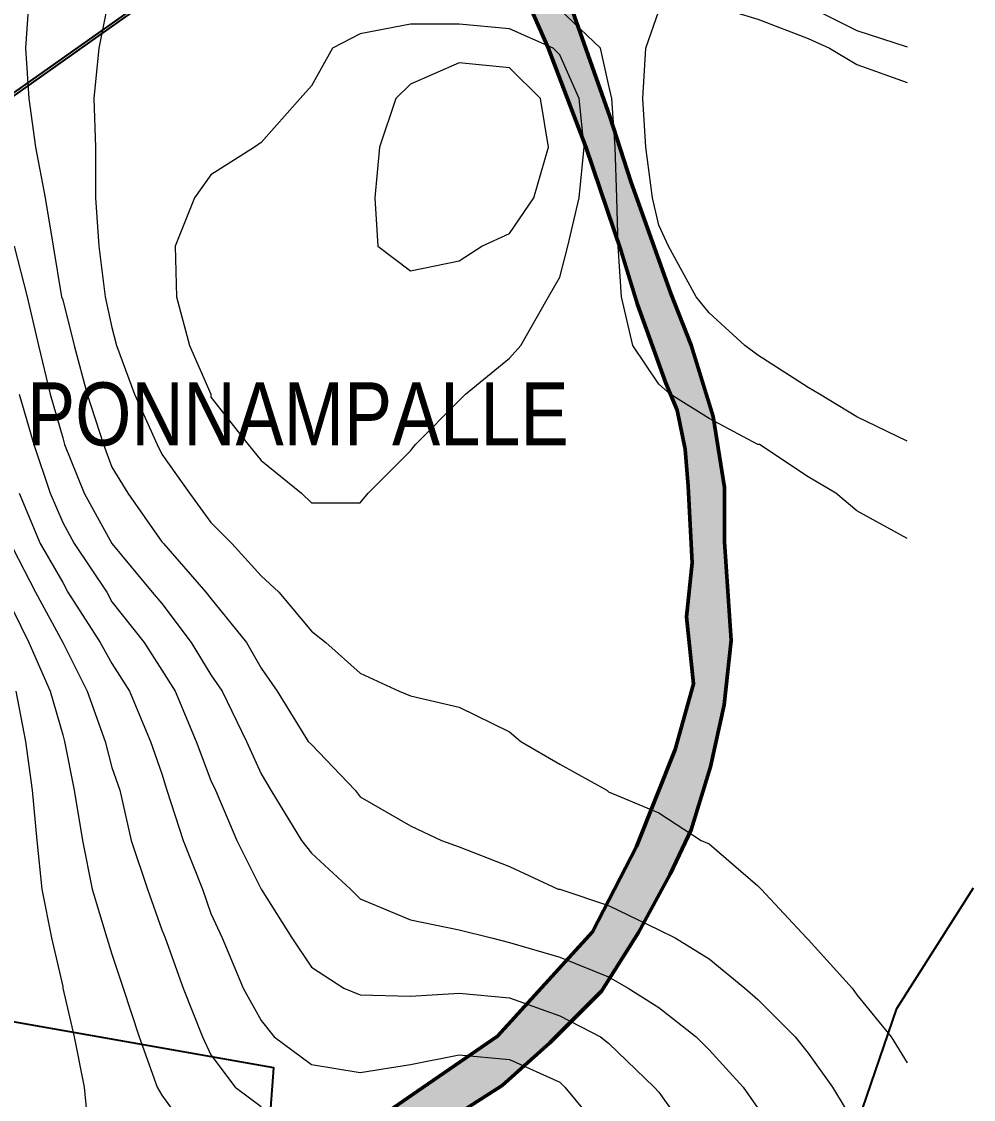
# Model space of a CAD drawing. Header units: metres. Extents: x 199095 to 216734, y 1644234 to 1657008.
# Drawn here: x 208936 to 210069, y 1648661 to 1649943 of the extents above; entities that cross this region are included whole.
import ezdxf

# ---------------------------------------------------------------- set-up
doc = ezdxf.new("R2010")
doc.units = ezdxf.units.M
doc.layers.add('BT Road', color=7, linetype='Continuous')
doc.layers.add('C-ANNO-MATC-PATT', color=7, linetype='Continuous')
doc.layers.add('CONTOURS', color=8, linetype='Continuous', lineweight=9)
doc.layers.add('STREAM', color=141, linetype='Continuous', lineweight=0)
doc.styles.get("Standard").update_dxf_attribs({"font": 'ARIALN.TTF'})

msp = doc.modelspace()

# ---------------------------------------------------------------- hatches: boundary and pattern name
at = {"layer": 'STREAM', "lineweight": 50}
h = msp.add_hatch(color=256, dxfattribs=at)
h.dxf.hatch_style = 1
h.paths.add_polyline_path([(207457.8, 1655700), (207377.2, 1655700), (207394, 1655690.6), (207518, 1655622.8), (207597.5, 1655575.6), (207663.8, 1655525.7), (207702.8, 1655478.9), (207772.3, 1655389.3), (207814.3, 1655321.3), (207882, 1655210.8), (207970, 1655081.1), (208027.2, 1654981.5), (208047.5, 1654924.7), (208063.4, 1654848.6), (208063.4, 1654776.6), (208052.9, 1654698.6), (208039.7, 1654571.5), (208007.6, 1654358.2), (207995, 1654188.7), (207977.6, 1653970.3), (207958.6, 1653840.3), (207978.8, 1653721.9), (208033.9, 1653576.3), (208085.4, 1653445.1), (208138.7, 1653313.2), (208155.5, 1653261.2), (208167.5, 1653198.4), (208157.7, 1653137.5), (208087.3, 1652960), (208026.9, 1652821), (207940.1, 1652626.1), (207880.7, 1652507), (207826.9, 1652362.8), (207790.7, 1652279.4), (207778.2, 1652221.8), (207786.9, 1652203.8), (207779.9, 1652191.5), (207789.2, 1652143.3), (207817, 1652083.4), (207885.8, 1652019.6), (207961.3, 1651960.6), (208043.1, 1651905.7), (208093.5, 1651866.3), (208191, 1651806.8), (208271.5, 1651781.6), (208354.4, 1651774.8), (208406.7, 1651766.6), (208450.3, 1651769.6), (208511.2, 1651762), (208622.6, 1651742.7), (208709.1, 1651727.7), (208767.5, 1651703.1), (208880.8, 1651655.2), (208960.3, 1651629.4), (209047.6, 1651601.1), (209112.4, 1651576.1), (209196.4, 1651553.4), (209277.2, 1651524), (209329.6, 1651495.9), (209368.5, 1651435.4), (209379.7, 1651386.7), (209392.1, 1651322.8), (209405.9, 1651224.7), (209422.6, 1651106.9), (209430.6, 1651029.3), (209442.9, 1650879.6), (209459.9, 1650695.6), (209475.4, 1650525.5), (209489.2, 1650357.3), (209500, 1650227.4), (209506.6, 1650152.4), (209512.4, 1650092.7), (209525.5, 1650022.4), (209540.6, 1649962.5), (209562.9, 1649912.1), (209608, 1649793.3), (209649.4, 1649671.4), (209669.2, 1649606.8), (209702.9, 1649513), (209716.3, 1649480.9), (209725.7, 1649434.8), (209729.2, 1649390.7), (209734.2, 1649299.3), (209727.2, 1649235.2), (209735.7, 1649155.4), (209713.7, 1649077.3), (209668, 1648961.9), (209615.4, 1648860.4), (209502.7, 1648736.2), (209407.4, 1648670.8), (209296, 1648593.7), (209158.2, 1648489.6), (209028.2, 1648372.3), (208877.2, 1648243.5), (208771.1, 1648154.8), (208608.6, 1648032.8), (208438.7, 1647919), (208244.8, 1647801), (208186.7, 1647740.2), (208141.8, 1647686.8), (208116.6, 1647645), (208086, 1647566.4), (208078.3, 1647520.3), (208058.5, 1647448.8), (207992.3, 1647364.3), (207957.1, 1647312.5), (207945.9, 1647263.2), (207943.2, 1647219.6), (207952.9, 1647177.8), (207986.9, 1647111.2), (208015.6, 1647074.1), (208062.2, 1647004.8), (208124.6, 1646924.3), (208179.6, 1646845.6), (208193.5, 1646828), (208241.3, 1646828), (208234.7, 1646835.2), (208207.8, 1646869.9), (208175.1, 1646917), (208130.5, 1646988.8), (208070.1, 1647094.8), (208020.5, 1647172.6), (207986.7, 1647238.2), (207990.4, 1647275.8), (208044.2, 1647356.8), (208109.2, 1647444.1), (208115.8, 1647476.1), (208126.7, 1647553.7), (208149.1, 1647629.3), (208184.1, 1647684.7), (208238, 1647731.5), (208344.1, 1647796.4), (208461.4, 1647879.7), (208531.1, 1647931.4), (208634.3, 1648008.1), (208736.7, 1648077.3), (208844.9, 1648162.4), (208945.7, 1648250.8), (209013.7, 1648310.4), (209101.9, 1648385), (209199.3, 1648469.4), (209286.1, 1648536), (209361.4, 1648581.1), (209443, 1648635.8), (209508.1, 1648677.4), (209564.9, 1648728.2), (209626.1, 1648789.8), (209670.3, 1648859.6), (209707.9, 1648928.8), (209732.9, 1648981.7), (209756, 1649056.7), (209772.2, 1649130.5), (209780.3, 1649207.2), (209772.5, 1649324.6), (209772.5, 1649389.2), (209759.1, 1649473.6), (209732.8, 1649558.3), (209708.5, 1649619.7), (209682.9, 1649691.9), (209661.1, 1649753.3), (209636.1, 1649830.6), (209586.9, 1649970.1), (209559.2, 1650048.7), (209549, 1650123.7), (209555.7, 1650172.8), (209544.1, 1650243.9), (209532.5, 1650388.3), (209519.3, 1650481.1), (209512.4, 1650594.6), (209496.9, 1650717.3), (209489.7, 1650775.1), (209485, 1650870.2), (209472, 1651004.4), (209468, 1651046.1), (209460, 1651135.5), (209453.1, 1651214), (209436.5, 1651278.5), (209425.6, 1651375.2), (209403.8, 1651456.7), (209371.8, 1651500.9), (209312.8, 1651555.8), (209229.1, 1651589.2), (209111.9, 1651631.3), (209017.9, 1651658.7), (208876.7, 1651703), (208805.4, 1651732.1), (208725.6, 1651758.2), (208595.2, 1651785.9), (208465.2, 1651798.2), (208357.3, 1651806.7), (208275.8, 1651818.9), (208197, 1651836.9), (208135.6, 1651885), (208040, 1651951.5), (207909, 1652043.9), (207853.1, 1652091.6), (207831.1, 1652121.3), (207816, 1652161.8), (207830.5, 1652282.1), (207867.8, 1652360.8), (207919.6, 1652486.1), (208002.7, 1652652.9), (208069.6, 1652812.8), (208118.9, 1652930.5), (208188.6, 1653093.7), (208208, 1653153.8), (208207.4, 1653218.8), (208169.1, 1653353.1), (208119.3, 1653496.5), (208058.3, 1653641.4), (208030.4, 1653715.8), (208016.1, 1653766.9), (208008.3, 1653851), (208016.8, 1653936.7), (208024.2, 1654010.6), (208035.5, 1654131), (208045.5, 1654264.4), (208056.6, 1654331.4), (208067.3, 1654437.1), (208079.7, 1654559.3), (208095.2, 1654672.5), (208101.6, 1654749.4), (208105.6, 1654809.1), (208098.9, 1654906.7), (208062.3, 1655007.8), (207969.6, 1655162.9), (207878, 1655299.7), (207795.6, 1655420), (207720.1, 1655518.8), (207691.7, 1655554.2), (207619.4, 1655610.8), (207524.1, 1655665.3)])

# ---------------------------------------------------------------- linework, layer by layer
at = {"layer": 'BT Road', "flags": 128}
for points in [[(209490.3, 1650193.6), (209443.2, 1650168), (209379.4, 1650133.4), (209330.2, 1650104.5), (209276.1, 1650077.8), (209199.5, 1650042.3), (209120.5, 1649995.4), (209057.7, 1649951.2), (208913.2, 1649849)], [(209491.1, 1650190.6), (209444.6, 1650165.3), (209380.9, 1650130.7), (209331.7, 1650101.8), (209277.4, 1650075), (209200.9, 1650039.6), (209122.1, 1649992.8), (209059.4, 1649948.7), (208915.1, 1649846.6)]]:
    msp.add_lwpolyline(points, dxfattribs=at)
at = {"layer": 'C-ANNO-MATC-PATT', "flags": 128}
for points in [[(209223.8, 1646828), (209163.7, 1647268.9), (209335.8, 1647505.1), (209721.6, 1648021.6), (209977.6, 1648769), (210068.7, 1648912.6)], [(209223.8, 1646828), (209163.7, 1647268.9), (209335.8, 1647505.1), (209721.6, 1648021.6), (209977.6, 1648769), (210068.7, 1648912.6)], [(209217.1, 1648437.2), (209236.4, 1648698.6), (208845.1, 1648767.7), (208691.7, 1648717), (208677.5, 1648696.9), (208514.1, 1648687.1), (208505.9, 1648651)]]:
    msp.add_lwpolyline(points, dxfattribs=at)
at = {"layer": 'CONTOURS', "flags": 128}
for points in [[(208945.1, 1649969.5), (208941.2, 1649911.6), (208945.1, 1649851.8), (208952.8, 1649793.8), (208964.4, 1649733.9), (208974, 1649676), (208983.7, 1649616.1), (208985.6, 1649612.2), (208999.1, 1649558.1), (209014.6, 1649500.2), (209033.9, 1649440.4), (209043.6, 1649413.4), (209062.9, 1649382.4), (209103.4, 1649324.5), (209105.4, 1649322.5), (209155.6, 1649264.6), (209161.4, 1649256.9), (209203.9, 1649204.8), (209221.3, 1649173.9), (209240.6, 1649146.9), (209277.3, 1649087), (209281.1, 1649083.1), (209333.3, 1649029), (209339.1, 1649021.2), (209399, 1648986.5), (209435.7, 1648969.1), (209456.9, 1648961.4), (209516.8, 1648938.2), (209574.7, 1648911.2), (209576.7, 1648911.2), (209634.6, 1648891.9), (209694.5, 1648862.9), (209713.8, 1648853.2), (209754.4, 1648828.1), (209796.8, 1648793.4), (209812.3, 1648779.9), (209856.7, 1648735.5), (209872.2, 1648716.1), (209901.2, 1648675.6), (209930.1, 1648627.4)], [(209039.7, 1649969.5), (209028.1, 1649911.6), (209022.3, 1649851.8), (209024.2, 1649793.8), (209024.2, 1649733.9), (209028.1, 1649676), (209035.8, 1649616.1), (209043.6, 1649579.4), (209049.4, 1649558.1), (209070.6, 1649500.2), (209097.6, 1649440.4), (209103.4, 1649428.8), (209136.3, 1649382.4), (209161.4, 1649347.6), (209186.5, 1649322.5), (209221.3, 1649283.9), (209242.5, 1649264.6), (209281.1, 1649218.2), (209298.5, 1649204.8), (209339.1, 1649168), (209385.4, 1649146.9), (209399, 1649141), (209456.9, 1649127.5), (209516.8, 1649098.5), (209530.3, 1649087), (209576.7, 1649059.9), (209632.7, 1649029), (209634.6, 1649027.1), (209694.5, 1649002), (209744.7, 1648969.1), (209754.4, 1648965.2), (209812.3, 1648915.1), (209816.2, 1648911.2), (209870.2, 1648853.2), (209872.2, 1648851.4), (209924.3, 1648793.4), (209930.1, 1648785.6), (209970.7, 1648735.5), (209990, 1648704.6)], [(209990, 1649328.4), (209930.1, 1649361.1), (209905, 1649382.4), (209872.2, 1649401.8), (209814.2, 1649440.4), (209812.3, 1649440.4), (209754.4, 1649471.2), (209708, 1649500.2), (209694.5, 1649511.9), (209663.6, 1649558.1), (209650.1, 1649616.1), (209646.2, 1649676), (209644.3, 1649733.9), (209642.3, 1649793.8), (209638.5, 1649851.8), (209634.6, 1649869.1), (209625, 1649911.6), (209576.7, 1649957.9)], [(209990, 1649444.2), (209930.1, 1649473.2), (209885.7, 1649500.2), (209872.2, 1649508), (209812.3, 1649546.6), (209796.8, 1649558.1), (209754.4, 1649596.8), (209738.9, 1649616.1), (209706.1, 1649676), (209694.5, 1649701.1), (209686.8, 1649733.9), (209679, 1649793.8), (209675.2, 1649851.8), (209679, 1649911.6), (209694.5, 1649956), (209754.4, 1649963.8), (209812.3, 1649946.4), (209872.2, 1649923.1), (209897.3, 1649911.6), (209930.1, 1649892.2), (209990, 1649871)], [(209872.2, 1649961.8), (209930.1, 1649932.9), (209990, 1649913.5)], [(209348.7, 1649382.4), (209399, 1649432.6), (209404.8, 1649440.4), (209456.9, 1649492.5), (209464.6, 1649500.2), (209516.8, 1649542.8), (209530.3, 1649558.1), (209563.1, 1649616.1), (209576.7, 1649639.2), (209586.3, 1649676), (209599.8, 1649733.9), (209605.6, 1649793.8), (209599.8, 1649851.8), (209576.7, 1649903.9), (209568.9, 1649911.6), (209516.8, 1649934.8), (209456.9, 1649940.5), (209399, 1649940.5), (209339.1, 1649929), (209306.2, 1649911.6), (209281.1, 1649867.1), (209267.6, 1649851.8), (209221.3, 1649799.5), (209213.5, 1649793.8), (209161.4, 1649761), (209142.1, 1649733.9), (209118.9, 1649676), (209120.8, 1649616.1), (209136.3, 1649558.1), (209161.4, 1649500.2), (209161.4, 1649496.4), (209205.8, 1649440.4), (209221.3, 1649421), (209269.5, 1649382.4), (209281.1, 1649370.9), (209339.1, 1649370.9), (209348.7, 1649382.4)], [(209484, 1649676), (209516.8, 1649691.4), (209545.8, 1649733.9), (209563.1, 1649793.8), (209553.5, 1649851.8), (209516.8, 1649888.4), (209456.9, 1649894.2), (209399, 1649869.1), (209381.6, 1649851.8), (209362.3, 1649793.8), (209356.5, 1649733.9), (209360.3, 1649676), (209399, 1649647), (209456.9, 1649658.6), (209484, 1649676)], [(208927.7, 1649676), (208943.1, 1649616.1), (208956.6, 1649558.1), (208970.2, 1649500.2), (208985.6, 1649448.1), (208987.5, 1649440.4), (209010.7, 1649382.4), (209043.6, 1649322.5), (209043.6, 1649322.5), (209091.9, 1649264.6), (209103.4, 1649251.1), (209138.2, 1649204.8), (209161.4, 1649166.1), (209174.9, 1649146.9), (209203.9, 1649087), (209221.3, 1649048.4), (209232.9, 1649029), (209269.5, 1648969.1), (209281.1, 1648953.8), (209327.5, 1648911.2), (209339.1, 1648899.6), (209399, 1648874.5), (209456.9, 1648862.9), (209495.5, 1648853.2), (209516.8, 1648847.5), (209576.7, 1648830.1), (209634.6, 1648806.9), (209657.8, 1648793.4), (209694.5, 1648770.2), (209738.9, 1648735.5), (209754.4, 1648720), (209794.9, 1648675.6), (209812.3, 1648650.5)], [(208933.5, 1649500.2), (208950.9, 1649440.4), (208970.2, 1649382.4), (208985.6, 1649347.6), (208999.1, 1649322.5), (209037.8, 1649264.6), (209043.6, 1649253), (209082.2, 1649204.8), (209103.4, 1649171.9), (209118.9, 1649146.9), (209144, 1649087), (209161.4, 1649040.6), (209167.2, 1649029), (209192.3, 1648969.1), (209221.3, 1648911.2), (209221.3, 1648911.2), (209258, 1648853.2), (209281.1, 1648818.5), (209319.8, 1648793.4), (209339.1, 1648785.6), (209399, 1648783.8), (209456.9, 1648787.6), (209516.8, 1648781.9), (209576.7, 1648760.6), (209625, 1648735.5), (209634.6, 1648727.8), (209688.7, 1648675.6), (209694.5, 1648669.8), (209731.2, 1648617.6)], [(208933.5, 1649382.4), (208958.6, 1649322.5), (208985.6, 1649276.2), (208991.4, 1649264.6), (209030, 1649204.8), (209043.6, 1649179.6), (209064.8, 1649146.9), (209089.9, 1649087), (209103.4, 1649048.4), (209109.2, 1649029), (209128.5, 1648969.1), (209151.7, 1648911.2), (209161.4, 1648882.2), (209174.9, 1648853.2), (209200, 1648793.4), (209221.3, 1648754.8), (209236.7, 1648735.5), (209281.1, 1648702.6), (209339.1, 1648693), (209399, 1648702.6), (209456.9, 1648714.2), (209516.8, 1648708.4), (209576.7, 1648681.4), (209582.5, 1648675.6), (209630.7, 1648617.6)], [(208925.8, 1649316.8), (208952.8, 1649264.6), (208985.6, 1649204.8), (208985.6, 1649204.8), (209014.6, 1649146.9), (209035.8, 1649087), (209043.6, 1649056), (209053.2, 1649029), (209066.8, 1648969.1), (209086.1, 1648911.2), (209103.4, 1648862.9), (209107.3, 1648853.2), (209128.5, 1648793.4), (209151.7, 1648735.5), (209161.4, 1648714.2), (209190.4, 1648675.6), (209221.3, 1648652.4)], [(208925.8, 1649243.4), (208945.1, 1649204.8), (208970.2, 1649146.9), (208985.6, 1649094.6), (208987.5, 1649087), (208999.1, 1649029), (209008.8, 1648969.1), (209020.4, 1648911.2), (209037.8, 1648853.2), (209043.6, 1648834), (209057.1, 1648793.4), (209076.4, 1648735.5), (209097.6, 1648675.6), (209103.4, 1648666), (209138.2, 1648617.6)], [(208929.6, 1649146.9), (208941.2, 1649087), (208948.9, 1649029), (208954.7, 1648969.1), (208960.5, 1648911.2), (208972.1, 1648853.2), (208985.6, 1648795.4), (208985.6, 1648793.4), (208999.1, 1648735.5), (209010.7, 1648675.6), (209016.5, 1648617.6)]]:
    msp.add_lwpolyline(points, dxfattribs=at)
at = {"layer": 'STREAM', "lineweight": 50, "flags": 128}
msp.add_lwpolyline([(209443, 1648635.8), (209508.1, 1648677.4), (209564.9, 1648728.2), (209626.1, 1648789.8), (209670.3, 1648859.6), (209707.9, 1648928.8), (209732.9, 1648981.7), (209756, 1649056.7), (209772.2, 1649130.5), (209780.3, 1649207.2), (209772.5, 1649324.6), (209772.5, 1649389.2), (209759.1, 1649473.6), (209732.8, 1649558.3), (209708.5, 1649619.7), (209682.9, 1649691.9), (209661.1, 1649753.3), (209636.1, 1649830.6), (209586.9, 1649970.1)], dxfattribs=at)
at = {"layer": 'STREAM', "lineweight": 50, "elevation": 226, "flags": 128}
msp.add_lwpolyline([(209540.6, 1649962.5), (209562.9, 1649912.1), (209608, 1649793.3), (209649.4, 1649671.4), (209669.2, 1649606.8), (209702.9, 1649513), (209716.3, 1649480.9), (209725.7, 1649434.8), (209729.2, 1649390.7), (209734.2, 1649299.3), (209727.2, 1649235.2), (209735.7, 1649155.4), (209713.7, 1649077.3), (209668, 1648961.9), (209615.4, 1648860.4), (209502.7, 1648736.2), (209407.4, 1648670.8), (209296, 1648593.7)], dxfattribs=at)

# ---------------------------------------------------------------- texts
at = {"layer": 'C-ANNO-MATC-PATT'}
msp.add_text('PONNAMPALLE', height=75, dxfattribs=at).set_placement((208942.8, 1649439.1, -448))

doc.saveas('drawing.dxf')
